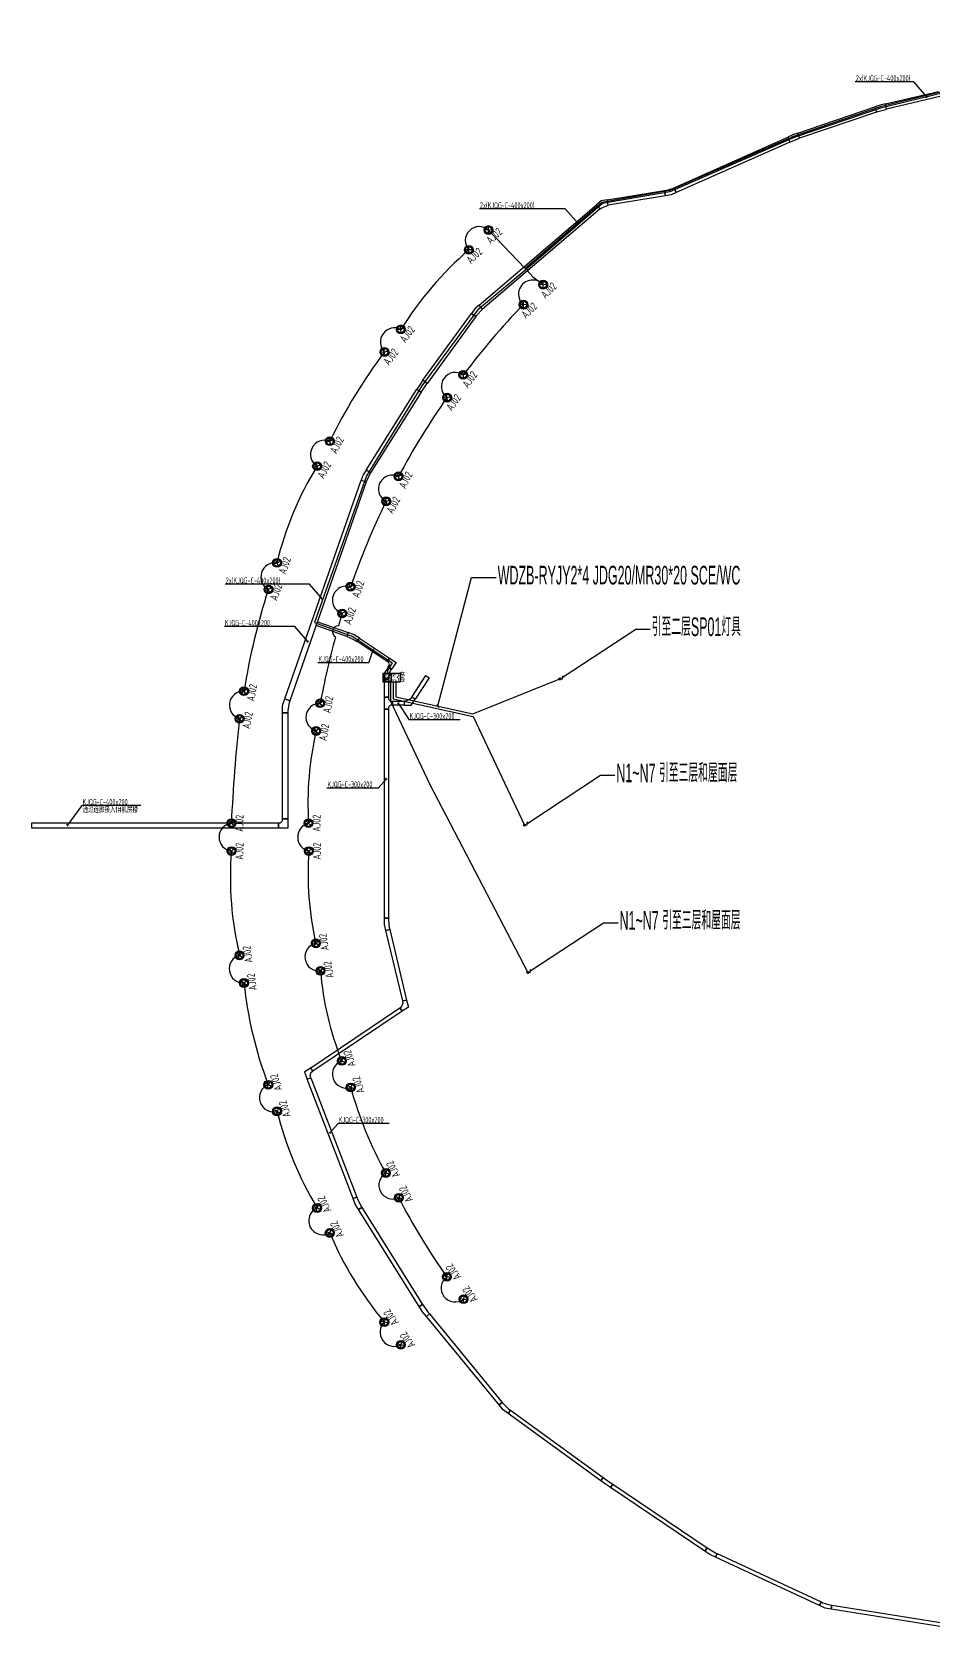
# Model space of a CAD drawing. Header units: inches. Extents: x -1808494 to 666893, y -46959 to 97113.
# Drawn here: x -1808494 to -1740894, y -34727 to 84862 of the extents above; entities that cross this region are included whole.
import ezdxf
from ezdxf import colors
from ezdxf.entities.mleader import LeaderData, LeaderLine
from ezdxf.enums import TextEntityAlignment as Align
from ezdxf.math import Vec2, Vec3

# ---------------------------------------------------------------- set-up
doc = ezdxf.new("R2010")
doc.units = ezdxf.units.IN
doc.header["$MEASUREMENT"] = 0
doc.linetypes.add('CONTINOUS', pattern=[0])
doc.layers.get('0').update_dxf_attribs({"color": 253})
for name, color, linetype in [('0-AJ02', 1, 'Continuous'), ('0-L-灯具', 1, 'Continuous'), ('0-L-电箱', 90, 'Continuous'), ('0-LIGHT-TXT', 90, 'Continuous'), ('0-开关电源', 3, 'Continuous'), ('LT-220V', 5, 'Continuous'), ('LT-24V', 4, 'Continuous'), ('电-0.4kV-常规桥架', 6, 'CONTINOUS'), ('电-电力-线槽标注', 225, 'Continuous')]:
    doc.layers.add(name, color=color, linetype=linetype)
doc.styles.add('-宋体', font='xd-hzs.shx', dxfattribs={"width": 0.8, "bigfont": 'xd-hztxt.shx'})
doc.styles.add('GBZITI', font='gbenor.shx', dxfattribs={"height": 350, "bigfont": 'gbcbig.shx'})
doc.styles.add('SMDEI', font='smsim.shx', dxfattribs={"width": 0.75, "bigfont": 'smfs.shx'})
doc.styles.get("Standard").update_dxf_attribs({"font": 'arial.ttf'})

# ---------------------------------------------------------------- blocks, each defined once
blk = doc.blocks.new('LEDDR01')
at = {"layer": '0-开关电源'}
for p, q in [((-224, 0), (224, 448)), ((19, 205), (198, 205))]:
    blk.add_line(p, q, dxfattribs=at)
blk.add_lwpolyline([(-224, 0), (224, 0), (224, 448), (-224, 448)], close=True, dxfattribs=at)
for centre, start, end in [((-171, 187), 19.47122, 160.52878), ((-81, 219), 199.47122, 340.52878)]:
    blk.add_arc(centre, 47.5, start, end, dxfattribs=at)
at = {"color": 3}
for s, p in [('350W', (-219, 302)), ('DC24V', (-122, 21))]:
    blk.add_text(s, height=120, dxfattribs=at).set_placement(p)
blk = doc.blocks.new('引出')
at = {"layer": '0-L-电箱', "lineweight": -2}
h = blk.add_hatch(color=256, dxfattribs=at)
h.dxf.hatch_style = 1
h.paths.add_polyline_path([(75, 0, 1), (-75, 0, 1)])
blk.add_lwpolyline([(0, 0, 0, 0, 0), (-110, -329, 200, 0, 0), (-281, -841, 0, 0, 0)], format="xyseb", dxfattribs=at)
blk.add_circle((0, 0), 75, dxfattribs=at)
blk = doc.blocks.new('_Oblique')
at = {"color": 0, "linetype": 'ByBlock', "lineweight": -2}
blk.add_line((-0.5, -0.5), (0.5, 0.5), dxfattribs=at)
blk = doc.blocks.new('A$C7cfe0c90')
at = {"layer": '电-0.4kV-常规桥架', "color": 8}
for p, q in [((-14251, 54963), (-10269, 55908)), ((-10177, 55519), (-14159, 54574)), ((-20818, 52772), (-15037, 54737)), ((-14909, 54358), (-20689, 52394)), ((-14650, 54869), (-15037, 54737)), ((-15037, 54737), (-14909, 54358)), ((-15037, 54737), (-14909, 54358)), ((-14909, 54358), (-14814, 54390)), ((-14814, 54390), (-14208, 54562)), ((-14251, 54963), (-14650, 54869)), ((-14159, 54574), (-14251, 54963)), ((-14159, 54574), (-14251, 54963)), ((-14208, 54562), (-14159, 54574)), ((-21205, 52641), (-21579, 52474)), ((-20818, 52772), (-21205, 52641)), ((-20689, 52394), (-20818, 52772)), ((-20689, 52394), (-20818, 52772)), ((-30101, 48681), (-21579, 52474)), ((-21416, 52109), (-29939, 48316)), ((-21579, 52474), (-21416, 52109)), ((-21579, 52474), (-21416, 52109)), ((-21416, 52109), (-21325, 52150)), ((-21325, 52150), (-20736, 52377)), ((-20736, 52377), (-20689, 52394)), ((-35121, 47768), (-30812, 48469)), ((-30748, 48074), (-35057, 47373)), ((-30812, 48469), (-30714, 48485)), ((-30812, 48469), (-30748, 48074)), ((-30748, 48074), (-30812, 48469)), ((-30328, 48143), (-30748, 48074)), ((-30714, 48485), (-30147, 48661)), ((-29939, 48316), (-30328, 48143)), ((-30147, 48661), (-30101, 48681)), ((-29939, 48316), (-30101, 48681)), ((-30101, 48681), (-29939, 48316)), ((-44729, 39883), (-35918, 47399)), ((-35658, 47095), (-44469, 39578)), ((-35571, 47695), (-35918, 47399)), ((-35918, 47399), (-35658, 47095)), ((-35918, 47399), (-35658, 47095)), ((-35658, 47095), (-35582, 47160)), ((-35582, 47160), (-35106, 47365)), ((-35121, 47768), (-35571, 47695)), ((-35057, 47373), (-35121, 47768)), ((-35057, 47373), (-35121, 47768)), ((-35106, 47365), (-35057, 47373)), ((-45051, 39608), (-45301, 39265)), ((-44729, 39883), (-45051, 39608)), ((-44918, 39111), (-44508, 39546)), ((-44469, 39578), (-44729, 39883)), ((-44469, 39578), (-44729, 39883)), ((-44508, 39546), (-44469, 39578)), ((-48945, 34248), (-45301, 39265)), ((-44977, 39030), (-48622, 34013)), ((-45301, 39265), (-44977, 39030)), ((-45301, 39265), (-44977, 39030)), ((-44977, 39030), (-44918, 39111)), ((-53202, 27518), (-49401, 33575)), ((-49184, 33919), (-49401, 33575)), ((-49401, 33575), (-49062, 33362)), ((-49401, 33575), (-49062, 33362)), ((-48945, 34248), (-49184, 33919)), ((-49009, 33447), (-48651, 33973)), ((-48622, 34013), (-48945, 34248)), ((-48622, 34013), (-48945, 34248)), ((-48651, 33973), (-48622, 34013)), ((-49062, 33362), (-52863, 27305)), ((-49062, 33362), (-49009, 33447)), ((-53202, 27518), (-53426, 27160)), ((-52863, 27305), (-53202, 27518)), ((-52863, 27305), (-53202, 27518)), ((-59298, 10362), (-53566, 26761)), ((-53188, 26629), (-58920, 10230)), ((-53426, 27160), (-53566, 26761)), ((-53566, 26761), (-53188, 26629)), ((-53566, 26761), (-53188, 26629)), ((-53188, 26629), (-53155, 26723)), ((-53155, 26723), (-52889, 27263)), ((-52889, 27263), (-52863, 27305)), ((-56953, 15856), (-56855, 16139)), ((-54641, 15048), (-56953, 15856)), ((-56855, 16139), (-54542, 15331)), ((-54542, 15331), (-54641, 15048)), ((-54542, 15331), (-54641, 15048)), ((-54641, 15048), (-54499, 14998)), ((-54099, 15176), (-54542, 15331)), ((-54499, 14998), (-53999, 14750)), ((-53709, 14917), (-54099, 15176)), ((-53999, 14750), (-53874, 14667)), ((-53874, 14667), (-53709, 14917)), ((-53874, 14667), (-53709, 14917)), ((-51623, 13174), (-53874, 14667)), ((-53709, 14917), (-51457, 13424)), ((-51457, 13424), (-51623, 13174)), ((-51623, 13174), (-51457, 13424)), ((-51498, 13091), (-51623, 13174)), ((-51457, 13424), (-50957, 13093)), ((-51560, 12726), (-51834, 12314)), ((-51834, 12314), (-51834, 11818)), ((-51560, 12726), (-51539, 12758)), ((-51310, 12561), (-51560, 12726)), ((-51310, 12561), (-51560, 12726)), ((-51539, 12758), (-51456, 12883)), ((-51539, 12758), (-51289, 12593)), ((-51289, 12593), (-51539, 12758)), ((-51534, 11968), (-51393, 12436)), ((-51534, 11818), (-51534, 11968)), ((-51456, 12883), (-51498, 13091)), ((-51393, 12436), (-51310, 12561)), ((-51289, 12593), (-51310, 12561)), ((-50957, 13093), (-51289, 12593)), ((-49785, 10504), (-48714, 12112)), ((-48714, 12112), (-48465, 11946)), ((-51834, 11818), (-51534, 11818)), ((-51834, 10496), (-51834, 11818)), ((-51834, 11818), (-51534, 11818)), ((-51534, 11818), (-51534, 10496)), ((-48465, 11946), (-49535, 10338)), ((-59474, 9858), (-59298, 10362)), ((-59474, 9324), (-59474, 9858)), ((-58920, 10230), (-59298, 10362)), ((-59298, 10362), (-58920, 10230)), ((-58970, 10088), (-59074, 9474)), ((-58920, 10230), (-58970, 10088)), ((-51534, 10496), (-51834, 10496)), ((-51834, 9596), (-51834, 10496)), ((-51834, 10496), (-51534, 10496)), ((-51834, -6071), (-51834, 9596)), ((-51834, 9596), (-51534, 9596)), ((-51534, 9596), (-51834, 9596)), ((-51534, 10496), (-51534, 10346)), ((-51534, 10346), (-51384, 10196)), ((-51384, 9896), (-51534, 9746)), ((-51534, 9746), (-51534, 9596)), ((-51534, 9596), (-51534, -6071)), ((-51384, 10196), (-51234, 10196)), ((-51234, 9896), (-51384, 9896)), ((-51234, 9896), (-51234, 10196)), ((-51234, 10196), (-50359, 10196)), ((-51234, 10196), (-51234, 9896)), ((-50359, 9896), (-51234, 9896)), ((-50359, 10196), (-50359, 9896)), ((-50209, 10196), (-50359, 10196)), ((-50359, 10196), (-50359, 9896)), ((-50359, 9896), (-49829, 9896)), ((-49868, 10379), (-50209, 10196)), ((-49785, 10504), (-49868, 10379)), ((-49829, 9896), (-49535, 10338)), ((-49535, 10338), (-49785, 10504)), ((-49535, 10338), (-49785, 10504)), ((-59474, 9324), (-59074, 9324)), ((-59474, 1382), (-59474, 9324)), ((-59074, 9324), (-59474, 9324)), ((-59074, 9474), (-59074, 9324)), ((-59074, 9324), (-59074, 1382)), ((-59624, 1082), (-59474, 1232)), ((-59074, 1382), (-59474, 1382)), ((-59474, 1232), (-59474, 1382)), ((-59474, 1382), (-59074, 1382)), ((-59074, 1382), (-59074, 682)), ((-78273, 682), (-78273, 1082)), ((-78273, 1082), (-59774, 1082)), ((-59774, 682), (-78273, 682)), ((-59774, 1082), (-59774, 682)), ((-59774, 682), (-59774, 1082)), ((-59774, 1082), (-59624, 1082)), ((-59074, 682), (-59774, 682)), ((-51834, -6539), (-51834, -6071)), ((-51834, -6071), (-51534, -6071)), ((-51534, -6071), (-51834, -6071)), ((-51725, -6994), (-51834, -6539)), ((-51725, -6994), (-51433, -6924)), ((-51433, -6924), (-51725, -6994)), ((-50455, -12281), (-51725, -6994)), ((-51534, -6071), (-51534, -6221)), ((-51534, -6221), (-51468, -6778)), ((-51468, -6778), (-51433, -6924)), ((-51433, -6924), (-50164, -12211)), ((-57360, -17299), (-50662, -12809)), ((-50495, -13059), (-57193, -17548)), ((-50662, -12809), (-50537, -12726)), ((-50662, -12809), (-50495, -13059)), ((-50495, -13059), (-50662, -12809)), ((-50537, -12726), (-50420, -12427)), ((-50034, -12750), (-50495, -13059)), ((-50164, -12211), (-50455, -12281)), ((-50455, -12281), (-50164, -12211)), ((-50420, -12427), (-50455, -12281)), ((-50164, -12211), (-50034, -12750)), ((-57360, -17299), (-57833, -17616)), ((-57833, -17616), (-57629, -18148)), ((-57403, -17900), (-57318, -17631)), ((-57349, -18040), (-57403, -17900)), ((-57193, -17548), (-57360, -17299)), ((-57193, -17548), (-57360, -17299)), ((-57318, -17631), (-57193, -17548)), ((-57629, -18148), (-57349, -18040)), ((-57629, -18148), (-57349, -18040)), ((-54187, -27090), (-57629, -18148)), ((-57349, -18040), (-53907, -26982)), ((-53907, -26982), (-54187, -27090)), ((-54187, -27090), (-53907, -26982)), ((-54020, -27523), (-54187, -27090)), ((-53907, -26982), (-53853, -27122)), ((-53853, -27122), (-53599, -27630)), ((-53773, -27917), (-54020, -27523)), ((-53773, -27917), (-53519, -27758)), ((-53519, -27758), (-53773, -27917)), ((-49216, -35190), (-53773, -27917)), ((-53599, -27630), (-53519, -27758)), ((-53519, -27758), (-48962, -35031)), ((-48962, -35031), (-49216, -35190)), ((-49216, -35190), (-48962, -35031)), ((-48972, -35580), (-49216, -35190)), ((-48680, -35934), (-48972, -35580)), ((-48962, -35031), (-48882, -35158)), ((-48882, -35158), (-48544, -35628)), ((-48680, -35934), (-48448, -35744)), ((-48448, -35744), (-48680, -35934)), ((-48544, -35628), (-48448, -35744)), ((-48448, -35744), (-42990, -42377)), ((-43222, -42568), (-48680, -35934)), ((-42990, -42377), (-43222, -42568)), ((-43222, -42568), (-42990, -42377)), ((-42924, -42930), (-43222, -42568)), ((-42990, -42377), (-42895, -42493)), ((-42544, -43206), (-42924, -42930)), ((-42895, -42493), (-42489, -42875)), ((-42544, -43206), (-42368, -42963)), ((-42368, -42963), (-42544, -43206)), ((-42489, -42875), (-42368, -42963)), ((-42368, -42963), (-35432, -48003)), ((-35609, -48245), (-42544, -43206)), ((-35432, -48003), (-35609, -48245)), ((-35609, -48245), (-35432, -48003)), ((-35242, -48511), (-35609, -48245)), ((-35432, -48003), (-35311, -48091)), ((-35311, -48091), (-34824, -48432)), ((-34867, -48764), (-35242, -48511)), ((-34867, -48764), (-34699, -48515)), ((-34699, -48515), (-34867, -48764)), ((-27794, -53525), (-34867, -48764)), ((-34824, -48432), (-34699, -48515)), ((-34699, -48515), (-27627, -53277)), ((-27627, -53277), (-27794, -53525)), ((-27794, -53525), (-27627, -53277)), ((-27411, -53783), (-27794, -53525)), ((-27627, -53277), (-27502, -53360)), ((-27502, -53360), (-27002, -53643)), ((-26993, -53978), (-27411, -53783)), ((-27002, -53643), (-26866, -53706)), ((-26993, -53978), (-26866, -53706)), ((-26866, -53706), (-26993, -53978)), ((-26866, -53706), (-19079, -57334)), ((-19206, -57606), (-26993, -53978)), ((-19079, -57334), (-19206, -57606)), ((-19206, -57606), (-19079, -57334)), ((-19079, -57334), (-18943, -57397)), ((-18943, -57397), (-18415, -57559)), ((-18779, -57805), (-19206, -57606)), ((-18314, -57878), (-18779, -57805)), ((-18415, -57559), (-18267, -57582)), ((-18314, -57878), (-18267, -57582)), ((-18267, -57582), (-18314, -57878)), ((-9835, -59221), (-18314, -57878)), ((-18267, -57582), (-9788, -58925))]:
    blk.add_line(p, q, dxfattribs=at)
at = {"layer": '电-电力-线槽标注'}
for p, q in [((-12115, 56620), (-16512, 56620)), ((-11137, 55497), (-12115, 56620)), ((-11196, 55438), (-11078, 55556)), ((-38261, 47096), (-44708, 47096)), ((-37282, 45973), (-38261, 47096)), ((-37341, 45914), (-37223, 46031)), ((-57448, 18970), (-63773, 18970)), ((-56469, 17847), (-57448, 18970)), ((-56528, 17788), (-56411, 17906)), ((-58560, 15789), (-63835, 15789)), ((-57581, 14666), (-58560, 15789)), ((-57640, 14607), (-57522, 14725)), ((-52988, 13074), (-52666, 14046)), ((-52741, 14010), (-52591, 14082)), ((-52988, 13074), (-56820, 13074)), ((-50856, 9987), (-50738, 10105)), ((-50797, 10046), (-49982, 8805)), ((-46151, 8805), (-49982, 8805)), ((-52307, 3682), (-56138, 3682)), ((-52307, 3682), (-51684, 4382)), ((-51625, 4323), (-51743, 4441)), ((-75609, 882), (-74511, 2362)), ((-70113, 2362), (-74511, 2362)), ((-75667, 941), (-75550, 823)), ((-55922, -22166), (-55299, -21465)), ((-51468, -21465), (-55299, -21465)), ((-55863, -22225), (-55980, -22107))]:
    blk.add_line(p, q, dxfattribs=at)
at = {"layer": '电-电力-线槽标注', "style": '-宋体', "width": 0.7}
for s, p in [('2x(KJQG-C-400x200)', (-16474, 56667)), ('2x(KJQG-C-400x200)', (-44670, 47143)), ('2x(KJQG-C-400x200)', (-63735, 19018)), ('KJQG-C-400x200', (-63796, 15837)), ('KJQG-C-400x200', (-56781, 13121)), ('KJQG-C-300x200', (-49944, 8852)), ('KJQG-C-300x200', (-56100, 3729)), ('KJQG-C-400x200', (-74472, 2409)), ('通过连廊接入1#机房楼', (-74472, 1832)), ('KJQG-C-300x200', (-55260, -21417))]:
    blk.add_text(s, height=450, dxfattribs=at).set_placement(p)
blk = doc.blocks.new('AJ02')
at = {"layer": '0-AJ02', "color": 1}
for p, q in [((-89, -89), (89, 89)), ((89, -89), (-89, 89))]:
    blk.add_line(p, q, dxfattribs=at)
for radius in [165, 126]:
    blk.add_circle((0, 0), radius, dxfattribs=at)
at = {"layer": '0-AJ02', "style": 'GBZITI', "width": 0.8}
blk.add_text('AJ02', height=300, rotation=360, dxfattribs=at).set_placement((0, -450, 0), align=Align.CENTER)

msp = doc.modelspace()

# ---------------------------------------------------------------- linework, layer by layer
at = {"layer": '0-LIGHT-TXT', "color": 7}
msp.add_lwpolyline([(-1782153, 36781), (-1780873, 36786), (-1780871, 36114), (-1782151, 36110)], close=True, dxfattribs=at)
at = {"layer": 'LT-220V'}
for points in [[(-1733153, 83542), (-1733210, 84447), (-1733226, 84753), (-1736576, 84467), (-1736175, 80664), (-1740013, 80316), (-1744847, 79146), (-1751326, 76933), (-1760648, 72867), (-1765695, 71991), (-1771427, 67042), (-1775058, 64003), (-1779250, 58330), (-1783405, 51593), (-1787293, 40596), (-1784430, 39546), (-1781469, 37558), (-1781819, 36996), (-1781818, 36783)], [(-1733053, 83548), (-1733110, 84452), (-1733131, 84862), (-1736686, 84558), (-1736285, 80754), (-1740029, 80415), (-1744875, 79243), (-1751363, 77026), (-1760677, 72963), (-1765739, 72085), (-1771492, 67118), (-1774242, 70006)]]:
    msp.add_lwpolyline(points, dxfattribs=at)
for points in [[(-1774242, 70006, 0.9354902), (-1775725, 68522, 0.072568), (-1780819, 62562, 0.8419798), (-1782052, 60861, 0.0461945), (-1786147, 54184, 0.9108409), (-1787103, 52304, 0.0786086), (-1790111, 45070, 0.8184452), (-1790763, 43059, 0.0377481), (-1792585, 35441, 0.880406), (-1792913, 33365, 0.0179983), (-1793531, 25545, 0.8818581), (-1793528, 23450, 0.0784058), (-1792920, 15652, 0.8815177), (-1792585, 13557, 0.0645332), (-1790772, 5958, 0.9188452), (-1790098, 3918, 0.0729365), (-1787104, -3305, 1.0477897), (-1786153, -5180, 0.0734035), (-1782068, -11853, 0.854481), (-1780822, -13564)], [(-1771492, 67118), (-1771470, 67095, -0.7701009), (-1771353, 66970), (-1770911, 66494), (-1770150, 65913)], [(-1770150, 65913, 1.0469939), (-1771647, 64412, 0.0298458), (-1776131, 59150, 0.9831557), (-1777361, 57452, 0.0294119), (-1780991, 51526, 0.9922477), (-1781933, 49663, 0.0299314), (-1784577, 43262, 1.0031079), (-1785225, 41267, 0.0035199), (-1785493, 40343, 0.7624468), (-1785724, 39513, 0.018426), (-1786869, 34532, 0.8749393), (-1787172, 32456, 0.0712389), (-1787741, 25546, 0.7879583), (-1787716, 23448, 0.0733767), (-1787198, 16535, 0.9437462), (-1786845, 14467, 0.076389), (-1785251, 7719, 0.9911497), (-1784579, 5732, 0.0608713), (-1781949, -683, 0.9524208), (-1780974, -2541, 0.0360075), (-1777374, -8466, 0.9962006), (-1776120, -10148)]]:
    msp.add_lwpolyline(points, format="xyb", dxfattribs=at)
at = {"layer": 'LT-24V', "color": 4}
for points in [[(-1781588, 36113), (-1781588, 34700), (-1778647, 28449), (-1771298, 14345)], [(-1781388, 36113), (-1781388, 34860), (-1775392, 33538), (-1771539, 25400)], [(-1781188, 36113), (-1781188, 35021), (-1775409, 33747), (-1768888, 36351)]]:
    msp.add_lwpolyline(points, dxfattribs=at)

# ---------------------------------------------------------------- block references
msp.add_blockref('A$C7cfe0c90', (-1730220, 24495))
at = {"layer": '0-AJ02', "xscale": 2, "yscale": 2, "zscale": 2}
for p, rotation in [((-1774242, 70006), 43.83377575617132), ((-1775725, 68522), 43.83377575617132), ((-1770150, 65913), 44.50201949498854), ((-1771615, 64412), 44.50201949498854), ((-1780820, 62559), 52.83377555036834), ((-1782052, 60861), 52.83377555036834), ((-1776137, 59157), 53.50201928918553), ((-1777350, 57444), 53.50201928918553), ((-1786151, 54174), 61.83377534456533), ((-1787103, 52304), 61.83377534456533), ((-1780994, 51547), 62.50201908338254), ((-1781924, 49666), 62.50201908338254), ((-1790105, 45059), 70.83377513876236), ((-1790753, 43063), 70.83377513876236), ((-1784601, 43270), 71.50201887757957), ((-1785225, 41267), 71.50201887757957), ((-1792585, 35438), 79.83377493295936), ((-1786869, 34532), 80.50201867177657), ((-1792913, 33365), 79.83377493295936), ((-1787172, 32456), 80.50201867177657), ((-1793529, 25547), 88.83377472715634), ((-1787741, 25546), 89.50201846597356), ((-1793528, 23448), 88.83377472715634), ((-1787716, 23448), 89.50201846597356), ((-1787198, 16535), 98.50201826017049), ((-1792914, 15630), 97.83377452135328), ((-1786845, 14467), 98.50201826017049), ((-1792585, 13557), 97.83377452135328), ((-1785251, 7719), 107.5020180543675), ((-1790756, 5931), 106.8337743155502), ((-1784579, 5732), 107.5020180543675), ((-1790107, 3936), 106.8337743155502), ((-1781949, -683), 116.5020178485644), ((-1780974, -2541), 116.5020178485644), ((-1787106, -3310), 115.8337741097472), ((-1786153, -5180), 115.8337741097472), ((-1777374, -8466), 125.5020176427614), ((-1776120, -10148), 125.5020176427614), ((-1782056, -11867), 124.8337739039442), ((-1780822, -13564), 124.8337739039442)]:
    msp.add_blockref('AJ02', p, dxfattribs=dict(at, rotation=rotation))
at = {"layer": '0-L-灯具', "rotation": 139.3369454356261}
for p in [(-1768888, 36351), (-1771539, 25400), (-1771298, 14346)]:
    msp.add_blockref('引出', p, dxfattribs=at)
at = {"layer": '0-开关电源', "color": 3, "xscale": 1.249999999999999, "yscale": 1.249999999999999, "zscale": 1.249999999999999, "rotation": 0.1855178779869704}
msp.add_blockref('LEDDR01', (-1781810, 36173), dxfattribs=at)

# ---------------------------------------------------------------- texts
at = {"layer": '0-LIGHT-TXT', "color": 7, "style": 'SMDEI', "width": 0.5}
for s, p in [('WDZB-RYJY2*4 JDG20/MR30*20 SCE/WC', (-1773554, 43435)), ('引至二层SP01灯具', (-1762006, 39566)), ('N1~N7 引至三层和屋面层', (-1764657, 28615)), ('N1~N7 引至三层和屋面层', (-1764416, 17561))]:
    msp.add_text(s, height=1400, dxfattribs=at).set_placement(p)
msp.add_text('*3套', height=700, rotation=0.18552, dxfattribs=at).set_placement((-1781474, 36112))

# ---------------------------------------------------------------- leaders
at = {"layer": '0-LIGHT-TXT', "color": 7}
ml = msp.add_multileader_mtext('Standard', dxfattribs=at)
ml.set_content('', color=7)
ml.set_leader_properties()
ml.set_arrow_properties(name='OBLIQUE')
ml.build(insert=Vec2(0, 0))
ml.multileader.update_dxf_attribs({"text_right_attachment_type": 6, "dogleg_length": 0.36, "arrow_head_size": 200})
ctx = ml.context
ctx.base_point, ctx.char_height, ctx.arrow_head_size, ctx.landing_gap_size, ctx.plane_origin = Vec3(-1773661, 43965), 0.18, 200, 0.09, Vec3(-1776370, 41976)
ctx.right_attachment = 6
notes = []
notes.append((ctx, [(0, (1, 1, 0), (-1775517, 43965), (1, 0), 1856, [(0, [(-1778044, 34328)], 0, [])])]))
ctx.mtext.insert, ctx.mtext.flow_direction = Vec3(-1773660, 43965), 5
ml = msp.add_multileader_mtext('Standard', dxfattribs=at)
ml.set_content('', color=7)
ml.set_leader_properties()
ml.set_arrow_properties(name='OBLIQUE')
ml.build(insert=Vec2(0, 0))
ml.multileader.update_dxf_attribs({"text_right_attachment_type": 6, "dogleg_length": 0.36, "arrow_head_size": 200})
ctx = ml.context
ctx.base_point, ctx.char_height, ctx.arrow_head_size, ctx.landing_gap_size, ctx.plane_origin = Vec3(-1762108, 40086), 0.18, 200, 0.09, Vec3(-1762966, 37150)
ctx.right_attachment = 6
notes.append((ctx, [(0, (1, 1, 0), (-1763203, 40086), (1, 0), 1095, [(0, [(-1768721, 36451)], 0, [])])]))
ctx.mtext.insert, ctx.mtext.flow_direction = Vec3(-1762108, 40086), 5
ml = msp.add_multileader_mtext('Standard', dxfattribs=at)
ml.set_content('', color=7)
ml.set_leader_properties()
ml.set_arrow_properties(name='OBLIQUE')
ml.build(insert=Vec2(0, 0))
ml.multileader.update_dxf_attribs({"text_right_attachment_type": 6, "dogleg_length": 0.36, "arrow_head_size": 200})
ctx = ml.context
ctx.base_point, ctx.char_height, ctx.arrow_head_size, ctx.landing_gap_size, ctx.plane_origin = Vec3(-1764759, 29135), 0.18, 200, 0.09, Vec3(-1765617, 26199)
ctx.right_attachment = 6
notes.append((ctx, [(0, (1, 1, 0), (-1765854, 29135), (1, 0), 1095, [(0, [(-1771372, 25500)], 0, [])])]))
ctx.mtext.insert, ctx.mtext.flow_direction = Vec3(-1764759, 29135), 5
ml = msp.add_multileader_mtext('Standard', dxfattribs=at)
ml.set_content('', color=7)
ml.set_leader_properties()
ml.set_arrow_properties(name='OBLIQUE')
ml.build(insert=Vec2(0, 0))
ml.multileader.update_dxf_attribs({"text_right_attachment_type": 6, "dogleg_length": 0.36, "arrow_head_size": 200})
ctx = ml.context
ctx.base_point, ctx.char_height, ctx.arrow_head_size, ctx.landing_gap_size, ctx.plane_origin = Vec3(-1764518, 18081), 0.18, 200, 0.09, Vec3(-1765376, 15145)
ctx.right_attachment = 6
notes.append((ctx, [(0, (1, 1, 0), (-1765613, 18081), (1, 0), 1095, [(0, [(-1771131, 14446)], 0, [])])]))
ctx.mtext.insert, ctx.mtext.flow_direction = Vec3(-1764518, 18081), 5
for ctx, leaders in notes:
    for number, flags, end, landing, length, lines in leaders:
        leader = LeaderData()
        leader.index, (leader.has_last_leader_line, leader.has_dogleg_vector, leader.attachment_direction) = number, flags
        leader.last_leader_point, leader.dogleg_vector, leader.dogleg_length = Vec3(end), Vec3(landing), length
        for number, points, colour, breaks in lines:
            line = LeaderLine()
            line.index, line.vertices, line.color, line.breaks = number, Vec3.list(points), colors.encode_raw_color(colour), breaks
            leader.lines.append(line)
        ctx.leaders.append(leader)

doc.saveas('drawing.dxf')
